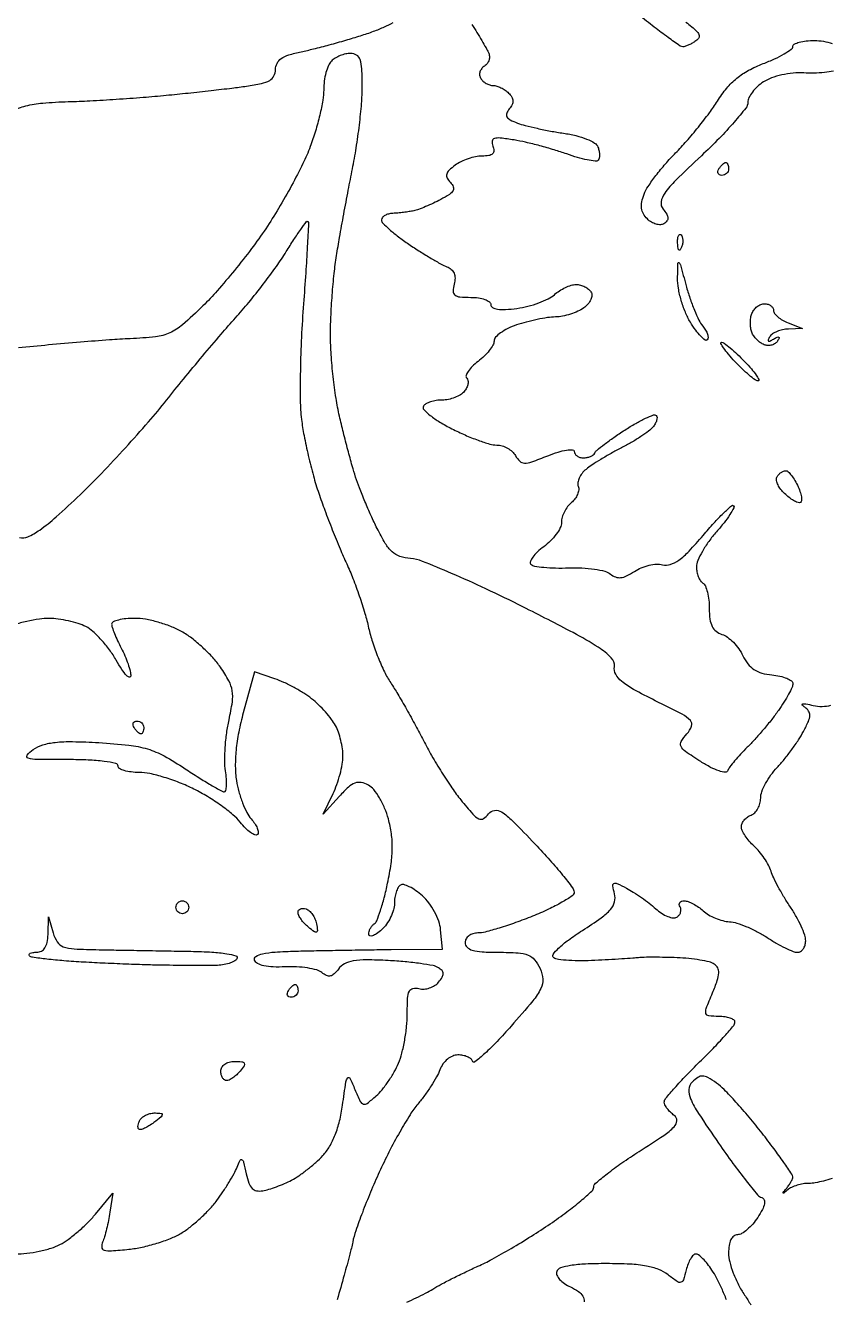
# Model space of a CAD drawing. Extents: x 0 to 102, y 0 to 135.
# Drawn here: x 28.05 to 38.65, y 109.9 to 126.68 of the extents above; entities that cross this region are included whole.
import ezdxf

# ---------------------------------------------------------------- set-up
doc = ezdxf.new("R2010")
doc.units = 0
doc.header["$MEASUREMENT"] = 0

msp = doc.modelspace()

# ---------------------------------------------------------------- linework, layer by layer
for points in [[(36.745622, 126.718016, -0.031814), (36.824149, 126.659395, -0.027532), (36.894819, 126.592239, -0.136666), (36.920087, 126.544195, -0.222991), (36.910701, 126.503426, -0.08526), (36.866449, 126.463374, -0.019113), (36.821333, 126.437104, -0.019826), (36.77488, 126.414698, -0.019981), (36.733299, 126.398579, -0.076465), (36.706033, 126.393695, -0.161241), (36.670835, 126.404396, -0.003075), (36.513394, 126.517037, -0.007126), (36.330812, 126.653381, -0.004671), (36.1242, 126.8154, 0.009332)], [(27.872236, 125.544867, -0.054403), (28.05616, 125.614991, -0.043115), (28.279253, 125.653144, -0.013697), (28.616342, 125.671976, 0.005912), (28.899727, 125.683385, 0.003202), (29.248053, 125.703774, 0.003188), (29.602423, 125.729064, 0.005029), (29.9061, 125.75576, 0.002076), (30.193128, 125.785107, 0.001764), (30.495921, 125.818419, 0.001778), (30.771403, 125.850703, 0.005015), (30.9636, 125.875878, 0.017582), (31.158756, 125.910471, 0.077737), (31.267399, 125.952081, 0.142679), (31.323837, 126.010701, 0.120993), (31.344523, 126.094446, -0.117287), (31.364134, 126.176407, -0.124455), (31.418312, 126.238678, -0.077532), (31.518295, 126.287272, -0.023195), (31.682923, 126.32953, 0.010031), (31.843901, 126.366364, 0.004606), (32.05223, 126.420496, 0.00456), (32.270487, 126.481499, 0.006289), (32.46525, 126.54052, 0.011759), (32.635477, 126.598892, 0.018293), (32.778931, 126.657933, 0.012944), (32.891117, 126.712528, 0.27999)], [(33.929852, 126.6885, -0.004331), (33.99598, 126.582949, -0.004259), (34.060645, 126.475682, -0.004191), (34.115732, 126.380708, -0.016184), (34.147496, 126.320412, -0.095789), (34.160527, 126.271719, -0.088096), (34.155078, 126.220131, -0.088209), (34.132216, 126.173628, -0.096377), (34.095289, 126.13952, 0.085992), (34.058545, 126.106957, 0.093889), (34.036255, 126.064852, 0.100307), (34.031754, 126.019852, 0.113818), (34.045654, 125.978859, 0.070911), (34.075667, 125.942875, 0.052798), (34.11755, 125.91243, 0.053336), (34.164307, 125.891746, 0.077634), (34.208773, 125.8848, -0.074872), (34.256174, 125.877662, -0.038504), (34.31215, 125.85557, -0.037186), (34.367449, 125.823376, -0.045996), (34.413267, 125.785293, -0.061172), (34.454291, 125.732782, -0.126738), (34.469012, 125.68325, -0.12476), (34.458061, 125.632243, -0.058316), (34.420992, 125.575195, 0.083577), (34.387788, 125.517996, 0.225326), (34.391634, 125.472344, 0.142753), (34.434012, 125.432074, 0.029787), (34.528755, 125.390133, 0.026275), (34.632703, 125.357446, 0.008565), (34.789175, 125.319985, 0.00851), (34.964706, 125.284249, 0.009493), (35.135078, 125.255908, -0.024247), (35.299997, 125.223449, -0.035638), (35.440448, 125.177828, -0.040517), (35.544878, 125.125266, -0.165769), (35.589679, 125.071529, -0.042754), (35.604456, 125.020325, -0.048604), (35.609469, 124.969526, -0.054934), (35.604771, 124.92641, -0.142736), (35.589891, 124.899291, -0.232001), (35.553581, 124.886876, -0.017953), (35.449138, 124.903986, -0.021632), (35.320776, 124.935607, -0.014683), (35.17759, 124.98213, 0.012647), (35.014036, 125.036009, 0.008337), (34.823505, 125.090027, 0.008391), (34.63631, 125.136393, 0.016031), (34.484311, 125.166251, 0.010748), (34.303904, 125.19175, 0.099526), (34.225721, 125.185522, 0.310253), (34.197706, 125.151665, 0.11449), (34.206706, 125.087061, -0.082898), (34.219294, 125.025276, -0.216575), (34.202419, 124.984338, -0.152), (34.154059, 124.960885, -0.037483), (34.065014, 124.9542, 0.051046), (33.979286, 124.945425, 0.030855), (33.880698, 124.918596, 0.030685), (33.785058, 124.879424, 0.046466), (33.70812, 124.832995, 0.03144), (33.629605, 124.767041, 0.136417), (33.59873, 124.71531, 0.190929), (33.604275, 124.665279, 0.072781), (33.646513, 124.607712, -0.098811), (33.684237, 124.550299, -0.227957), (33.68102, 124.500033, -0.12116), (33.632756, 124.448567, -0.022251), (33.519613, 124.381994, -0.011932), (33.422434, 124.333423, -0.010948), (33.320243, 124.288065, -0.011021), (33.227308, 124.251612, -0.034971), (33.1632, 124.23305, -0.014646), (33.103977, 124.222111, -0.007779), (33.030087, 124.211865, -0.007736), (32.954171, 124.203729, -0.0119), (32.88825, 124.199273, 0.050843), (32.831605, 124.190984, 0.068781), (32.78369, 124.171611, 0.086717), (32.751393, 124.144706, 0.177637), (32.7402, 124.114194, 0.196496), (32.757634, 124.071544, 0.016378), (32.845818, 123.987402, 0.019897), (32.962013, 123.891619, 0.013995), (33.09975, 123.792947, 0.007088), (33.24778, 123.696075, 0.007581), (33.395243, 123.605638, 0.007248), (33.524184, 123.53173, 0.034928), (33.600783, 123.496029, -0.087164), (33.658893, 123.461179, -0.115417), (33.694962, 123.411384, -0.103654), (33.707482, 123.346457, -0.059998), (33.696666, 123.267375, 0.057696), (33.683551, 123.174654, 0.234546), (33.706897, 123.12448, 0.148867), (33.770879, 123.099002, 0.020852), (33.914733, 123.093, -0.034522), (34.015723, 123.086019, -0.052616), (34.100948, 123.064877, -0.068542), (34.159543, 123.033985, -0.241739), (34.1784, 122.997261, 0.273504), (34.201049, 122.958953, 0.090361), (34.265536, 122.937392, 0.050845), (34.371914, 122.933046, 0.018142), (34.523366, 122.947791, 0.028629), (34.666304, 122.975366, 0.025703), (34.810516, 123.019852, 0.026582), (34.935787, 123.073371, 0.069777), (35.016478, 123.12813, -0.040101), (35.083223, 123.179442, -0.033743), (35.161172, 123.222817, -0.035074), (35.238163, 123.252698, -0.075162), (35.301019, 123.2622, -0.063524), (35.357658, 123.254975, -0.05163), (35.415037, 123.233579, -0.053389), (35.464558, 123.202063, -0.086157), (35.497632, 123.164766, -0.158721), (35.508793, 123.11891, -0.087512), (35.494337, 123.062446, -0.072019), (35.457041, 123.004132, -0.056718), (35.401855, 122.953266, -0.051257), (35.326452, 122.909192, -0.029428), (35.228093, 122.871304, -0.029126), (35.123673, 122.844573, -0.042606), (35.02938, 122.834425, 0.031552), (34.925573, 122.825566, 0.013809), (34.789512, 122.801391, 0.013602), (34.646015, 122.767693, 0.017699), (34.5168, 122.728675, 0.031326), (34.403437, 122.681907, 0.041641), (34.307679, 122.624878, 0.047411), (34.240444, 122.566485, 0.192557), (34.2207, 122.517117, -0.129418), (34.206695, 122.463916, -0.037087), (34.158943, 122.392435, -0.034651), (34.090926, 122.316792, -0.030737), (34.010464, 122.247953, 0.031117), (33.934346, 122.182731, 0.051434), (33.880036, 122.117904, 0.070787), (33.853242, 122.06289, 0.281416), (33.86168, 122.02792, -0.158297), (33.878021, 121.995862, -0.085851), (33.877402, 121.951169, -0.070876), (33.860379, 121.900923, -0.056196), (33.828907, 121.852934, -0.082542), (33.778621, 121.809417, -0.044012), (33.704742, 121.772751, -0.042257), (33.620548, 121.747786, -0.050992), (33.538534, 121.7394, 0.038191), (33.459755, 121.733374, 0.041739), (33.385192, 121.715434, 0.045815), (33.324965, 121.689177, 0.12935), (33.291961, 121.657812, 0.342002), (33.296628, 121.613738, 0.033796), (33.380699, 121.537177, 0.031551), (33.506204, 121.449828, 0.018982), (33.664856, 121.361712, 0.014457), (33.839231, 121.279596, 0.015774), (34.013119, 121.210213, 0.015385), (34.165013, 121.160325, 0.071766), (34.255984, 121.1472, -0.073892), (34.325994, 121.136797, -0.055695), (34.39755, 121.10601, -0.056208), (34.459816, 121.060623, -0.079773), (34.502264, 121.00698, 0.076641), (34.559482, 120.933737, 0.190512), (34.621601, 120.909062, 0.086784), (34.71655, 120.92551, 0.008987), (34.929467, 121.006295, -0.019369), (35.063937, 121.054146, -0.036262), (35.176287, 121.080529, -0.048376), (35.255521, 121.085407, -0.403943), (35.2782, 121.061915, 0.14146), (35.287438, 121.029915, 0.099792), (35.313406, 121.00265, 0.084745), (35.35224, 120.984284, 0.068272), (35.39805, 120.978, 0.048968), (35.445986, 120.982706, 0.052342), (35.490978, 120.996638, 0.058488), (35.526626, 121.017131, 0.12921), (35.5461, 121.04145, -0.11759), (35.573155, 121.076867, -0.007884), (35.673914, 121.156464, -0.011001), (35.798859, 121.247721, -0.008), (35.941613, 121.343887, -0.013792), (36.085762, 121.432116, -0.02164), (36.214714, 121.498986, -0.017259), (36.320416, 121.543751, -0.296096), (36.355518, 121.536282, -0.191107), (36.36666, 121.510488, -0.076887), (36.361851, 121.471711, -0.060999), (36.342839, 121.426582, -0.044441), (36.311647, 121.381894, -0.058563), (36.256386, 121.329834, -0.013965), (36.152745, 121.257293, -0.014169), (36.0282, 121.180176, -0.013582), (35.897741, 121.10909, 0.00972), (35.763471, 121.037267, 0.008796), (35.627497, 120.957922, 0.008846), (35.508258, 120.882582, 0.027632), (35.431955, 120.826192, 0.054032), (35.380522, 120.77327, 0.058829), (35.343305, 120.711972, 0.066532), (35.325039, 120.651916, 0.132977), (35.330055, 120.602905, -0.124166), (35.335853, 120.554552, -0.06804), (35.320212, 120.496593, -0.061142), (35.286735, 120.43834, -0.058653), (35.23975, 120.388995, 0.059396), (35.189709, 120.336284, 0.043846), (35.147408, 120.267771, 0.044599), (35.118552, 120.194753, 0.071927), (35.109, 120.128697, -0.114051), (35.09279, 120.058556, -0.043123), (35.040705, 119.971749, -0.0399), (34.965464, 119.883569, -0.038793), (34.876505, 119.807551, 0.028918), (34.79192, 119.738111, 0.048439), (34.730704, 119.669541, 0.066021), (34.699024, 119.611569, 0.296693), (34.706646, 119.575554, 0.157969), (34.753211, 119.551781, 0.015939), (34.878321, 119.535828, 0.018734), (35.032385, 119.526962, 0.013851), (35.203116, 119.528273, -0.021168), (35.377732, 119.527059, -0.024305), (35.543675, 119.510764, -0.024435), (35.681247, 119.483544, -0.112603), (35.753252, 119.447107, 0.082783), (35.820074, 119.408175, 0.118812), (35.887773, 119.399611, 0.087701), (35.966689, 119.422786, 0.029871), (36.070709, 119.482388, -0.047396), (36.160159, 119.529563, -0.039578), (36.262427, 119.56249, -0.041248), (36.361629, 119.577475, -0.080989), (36.44089, 119.56999, 0.143828), (36.541402, 119.572998, 0.078257), (36.652332, 119.6296, 0.046778), (36.788215, 119.749138, 0.013819), (36.972892, 119.95626, -0.009377), (37.114944, 120.118453, -0.015731), (37.240973, 120.248552, -0.009596), (37.347136, 120.34758, -0.398498), (37.375794, 120.346806, -0.337126), (37.379759, 120.317632, -0.0168), (37.326129, 120.229932, -0.021362), (37.24939, 120.123604, -0.013166), (37.150659, 120.004998, 0.024048), (37.049206, 119.877584, 0.026146), (36.963461, 119.74442, 0.02687), (36.902708, 119.623647, 0.103454), (36.8856, 119.541849, 0.047692), (36.891868, 119.476284, 0.046676), (36.910451, 119.412598, 0.050557), (36.937756, 119.359921, 0.109933), (36.9702, 119.3283, -0.158078), (37.002901, 119.289763, -0.036172), (37.029949, 119.207535, -0.033941), (37.048587, 119.103705, -0.027447), (37.0548, 118.990608, 0.031802), (37.063601, 118.852376, 0.082993), (37.092251, 118.757329, 0.111475), (37.143877, 118.693541, 0.090501), (37.221778, 118.652205, -0.082139), (37.293589, 118.615616, -0.039881), (37.371596, 118.547903, -0.038152), (37.443453, 118.462581, -0.044706), (37.497317, 118.371554, 0.053046), (37.563577, 118.263713, 0.08215), (37.643373, 118.189389, 0.078401), (37.745699, 118.142522, 0.044202), (37.880238, 118.11739, -0.029797), (37.985331, 118.100872, -0.044487), (38.074006, 118.073014, -0.054025), (38.136118, 118.038981, -0.24514), (38.1546, 118.00355, -0.107049), (38.143983, 117.954527, -0.015973), (38.099043, 117.863483, -0.017351), (38.037885, 117.757934, -0.014176), (37.96547, 117.64936, -0.013418), (37.876972, 117.531335, -0.008218), (37.766684, 117.396794, -0.008236), (37.653025, 117.267091, -0.014502), (37.554338, 117.164302, 0.011702), (37.466924, 117.074269, 0.013424), (37.387849, 116.984182, 0.012591), (37.325072, 116.904676, 0.071713), (37.299317, 116.857533, -0.337887), (37.264809, 116.835787, -0.057654), (37.183722, 116.852611, -0.041167), (37.072856, 116.899753, -0.020787), (36.941422, 116.97604, -0.009635), (36.740733, 117.109467, -0.127256), (36.683073, 117.176329, -0.256223), (36.68591, 117.242016, -0.047721), (36.760632, 117.342335, 0.095114), (36.821713, 117.442881, 0.287492), (36.806205, 117.517982, 0.082315), (36.698565, 117.598631, 0.005157), (36.343191, 117.778453, -0.010826), (36.056992, 117.927372, -0.048222), (35.900622, 118.033846, -0.093863), (35.823244, 118.127705, -0.160634), (35.804881, 118.226528, 0.23604), (35.765263, 118.34266, 0.049717), (35.593383, 118.48139, 0.024492), (35.263546, 118.674981, 0.003964), (34.6014, 119.014541, 0.006488), (34.113083, 119.252201, 0.008498), (33.660576, 119.455894, 0.006527), (33.278335, 119.614324, 0.075982), (33.121193, 119.650819, -0.062504), (32.983034, 119.679022, -0.102763), (32.880551, 119.73921, -0.074105), (32.78943, 119.850287, -0.020462), (32.681248, 120.049178, -0.008835), (32.602847, 120.215895, -0.006442), (32.521409, 120.403771, -0.006512), (32.448791, 120.583951, -0.014229), (32.398922, 120.7242, -0.009895), (32.354069, 120.872667, -0.00371), (32.296878, 121.082428, -0.003674), (32.23795, 121.31186, -0.004453), (32.186189, 121.5279, -0.018343), (32.14128, 121.761956, -0.010414), (32.103294, 122.047926, -0.010388), (32.076982, 122.338002, -0.016844), (32.068073, 122.5854, -0.011975), (32.073427, 122.832799, -0.007424), (32.090978, 123.122874, -0.007446), (32.116838, 123.408889, -0.01331), (32.147832, 123.6429, -0.003916), (32.188006, 123.88249, -0.001906), (32.242856, 124.187777, -0.001891), (32.302349, 124.505035, -0.002732), (32.357532, 124.785, 0.011508), (32.406816, 125.060436, 0.008807), (32.448433, 125.363585, 0.008918), (32.477344, 125.648904, 0.020733), (32.4863, 125.86365, 0.011369), (32.480879, 126.104422, 0.071332), (32.457985, 126.224976, 0.167846), (32.411137, 126.285005, 0.14488), (32.33412, 126.3078, 0.056383), (32.268377, 126.300363, 0.038823), (32.196751, 126.277978, 0.039117), (32.130305, 126.245166, 0.062206), (32.08032, 126.20628, 0.096547), (32.041256, 126.148301, 0.034441), (32.008621, 126.053505, 0.032635), (31.986288, 125.941864, 0.033062), (31.9788, 125.828754, -0.043018), (31.96689, 125.690577, -0.015016), (31.926813, 125.494876, -0.014785), (31.869573, 125.281076, -0.016718), (31.801823, 125.079733, -0.024177), (31.70539, 124.855638, -0.01046), (31.556632, 124.566829, -0.010322), (31.385289, 124.265617, -0.013483), (31.215653, 123.99791, -0.013378), (31.028499, 123.734936, -0.009301), (30.803848, 123.447783, -0.009388), (30.577768, 123.180054, -0.019078), (30.388375, 122.980061, -0.013925), (30.120799, 122.732475, -0.073748), (29.953331, 122.624769, -0.078412), (29.766379, 122.57347, -0.016883), (29.430595, 122.547383, 0.007079), (29.159897, 122.531684, 0.002564), (28.776072, 122.501988, 0.002542), (28.356149, 122.465183, 0.003024), (27.9603, 122.426043, 0.003365)], [(38.691662, 126.071964, -0.01876), (38.569966, 126.05552, -0.018411), (38.432476, 126.047263, -0.019847), (38.298168, 126.049482, 0.037905), (38.157938, 126.046738, 0.030861), (38.009524, 126.023238, 0.03183), (37.872879, 125.983593, 0.058573), (37.769418, 125.931943, 0.040844), (37.690211, 125.870256, 0.042476), (37.623211, 125.797257, 0.046288), (37.57694, 125.724292, 0.118716), (37.5624, 125.663916, -0.168987), (37.535433, 125.586405, -0.011205), (37.38261, 125.402005, -0.015187), (37.18482, 125.187472, -0.010718), (36.950349, 124.958204, 0.006023), (36.613732, 124.635184, 0.043328), (36.467639, 124.464304, 0.116675), (36.420635, 124.349451, 0.215464), (36.446857, 124.25407, -0.035297), (36.493927, 124.188437, -0.123149), (36.509537, 124.139115, -0.1781), (36.49752, 124.098998, -0.093692), (36.45859, 124.063421, -0.132949), (36.412434, 124.049687, -0.075749), (36.354293, 124.057071, -0.066663), (36.293472, 124.083555, -0.060473), (36.239505, 124.125838, -0.066332), (36.186778, 124.194777, -0.098354), (36.16261, 124.266651, -0.085511), (36.166123, 124.349643, -0.03985), (36.197285, 124.453098, -0.054136), (36.250045, 124.554344, -0.015862), (36.352153, 124.697286, -0.015733), (36.478071, 124.851897, -0.016273), (36.612103, 124.9965, 0.0154), (36.755972, 125.151174, 0.010231), (36.911696, 125.336821, 0.010303), (37.0556, 125.52343, 0.019734), (37.161879, 125.679839, -0.034118), (37.284162, 125.849122, -0.048011), (37.416356, 125.980174, -0.047539), (37.57216, 126.084518, -0.032584), (37.765738, 126.173286, 0.016293), (37.914729, 126.235821, 0.024181), (38.040372, 126.300966, 0.021315), (38.134867, 126.361442, 0.244417), (38.1546, 126.399397, -0.284775), (38.173177, 126.429369, -0.04901), (38.238536, 126.454204, -0.040658), (38.330845, 126.471375, -0.025667), (38.440341, 126.477, -0.041096), (38.557692, 126.467338, -0.039003), (38.674022, 126.438592, -0.041536)], [(27.975159, 119.929209, 0.187761), (28.082729, 119.936089, 0.045202), (28.240139, 120.027351, 0.02907), (28.456528, 120.200157, 0.008354), (28.770653, 120.492038, 0.009994), (29.051362, 120.772751, 0.006288), (29.368506, 121.111256, 0.006311), (29.672225, 121.452259, 0.011496), (29.910189, 121.7394, -0.004146), (30.131988, 122.015188, -0.002982), (30.384035, 122.319597, -0.003011), (30.627356, 122.606399, -0.006498), (30.818794, 122.823538, 0.01228), (30.993546, 123.026433, 0.008389), (31.182413, 123.264983, 0.008459), (31.356841, 123.501233, 0.016868), (31.485222, 123.694924, -0.00652), (31.58652, 123.854844, -0.011132), (31.675777, 123.985327, -0.005059), (31.752599, 124.090178, -0.460376), (31.769509, 124.091287, -0.208616), (31.778559, 124.067393, -0.000769), (31.763055, 123.762717, -0.003795), (31.742215, 123.415643, -0.002353), (31.712734, 123.0084, 0.007568), (31.685555, 122.569405, 0.007319), (31.671298, 122.124859, 0.007261), (31.670163, 121.7333, 0.026529), (31.686203, 121.4856, 0.018196), (31.719546, 121.270945, 0.009676), (31.775573, 121.007874, 0.009618), (31.843293, 120.740911, 0.014736), (31.91317, 120.5127, 0.007574), (31.993254, 120.287561, 0.004932), (32.092213, 120.029951, 0.00496), (32.193752, 119.780484, 0.009418), (32.281229, 119.5821, -0.016088), (32.363134, 119.38943, -0.010059), (32.447124, 119.1591, -0.010093), (32.5208, 118.928596, -0.018061), (32.570582, 118.7361, 0.024454), (32.620653, 118.55221, 0.016827), (32.694411, 118.349139, 0.017001), (32.778826, 118.158085, 0.032866), (32.861202, 118.012785, -0.011519), (32.953197, 117.865535, -0.005022), (33.068804, 117.666103, -0.004967), (33.187433, 117.451696, -0.006602), (33.290755, 117.254307, 0.013816), (33.398703, 117.05513, 0.009483), (33.531556, 116.835123, 0.009567), (33.667655, 116.628002, 0.019118), (33.784476, 116.470677, 0.009639), (33.940174, 116.284402, 0.096694), (34.019752, 116.222321, 0.259465), (34.082277, 116.224699, 0.098738), (34.14879, 116.285747, -0.202219), (34.22709, 116.332722, -0.180784), (34.320136, 116.312267, -0.053503), (34.463502, 116.196095, -0.005748), (34.76193, 115.889191, -0.008105), (34.957685, 115.676386, -0.01169), (35.123249, 115.481449, -0.007535), (35.254259, 115.314601, -0.15629), (35.275254, 115.255346, -0.256849), (35.2505, 115.206902, -0.017672), (35.11554, 115.122243, -0.021692), (34.938256, 115.029603, -0.014341), (34.72741, 114.938096, -0.009611), (34.504194, 114.853678, -0.011206), (34.288973, 114.782371, -0.010253), (34.105054, 114.730077, -0.064217), (34.00831, 114.7176, 0.073054), (33.9437, 114.708109, 0.088817), (33.889202, 114.680504, 0.101674), (33.852917, 114.639309, 0.1306), (33.84, 114.5907, 0.206023), (33.865903, 114.530505, 0.120174), (33.935285, 114.490883, 0.056543), (34.064022, 114.46922, 0.013065), (34.28415, 114.46314, -0.01414), (34.537789, 114.455588, -0.079426), (34.669878, 114.426527, -0.128396), (34.755176, 114.364273, -0.062725), (34.827175, 114.249341, -0.093691), (34.862415, 114.109888, -0.132253), (34.836793, 113.984969, -0.057464), (34.730329, 113.822498, -0.006649), (34.446475, 113.491038, -0.00977), (34.260473, 113.287748, -0.017734), (34.099492, 113.130152, -0.0141), (33.970421, 113.018963, -0.521592), (33.9387, 113.028037, 0.147884), (33.916015, 113.059528, 0.062426), (33.870537, 113.086065, 0.054207), (33.811178, 113.104115, 0.046759), (33.746256, 113.1102, 0.100987), (33.67652, 113.09597, 0.070931), (33.607781, 113.054371, 0.065939), (33.548839, 112.991516, 0.064657), (33.507828, 112.915081, -0.037122), (33.464483, 112.822418, -0.014756), (33.392104, 112.702013, -0.014508), (33.306031, 112.576139, -0.017681), (33.218048, 112.46374, 0.035528), (33.115741, 112.322975, 0.010613), (32.980058, 112.094674, 0.010585), (32.838173, 111.831104, 0.011267), (32.710623, 111.567145, 0.008106), (32.594604, 111.301216, 0.008113), (32.487301, 111.031739, 0.007981), (32.401268, 110.793658, 0.031656), (32.360178, 110.643735, -0.013662), (32.32292, 110.485705, -0.002772), (32.247667, 110.207755, -0.002922), (32.156453, 109.885453, -0.002734)], [(27.918831, 110.4876, 0.03041), (28.069013, 110.496743, 0.022049), (28.234306, 110.524384, 0.022398), (28.389467, 110.56476, 0.044501), (28.506957, 110.612823, 0.039144), (28.615869, 110.680424, 0.01896), (28.7443, 110.782521, 0.018674), (28.87074, 110.899587, 0.02551), (28.974884, 111.014673), (29.200656, 111.2913), (29.163493, 111.0375, -0.013093), (29.144899, 110.930194, -0.011028), (29.119752, 110.817641, -0.011176), (29.092228, 110.71591, -0.030054), (29.066773, 110.645446, 0.129881), (29.056452, 110.576427, 0.307423), (29.088587, 110.538766, 0.085241), (29.183026, 110.529496, 0.008151), (29.414358, 110.550031, 0.028028), (29.590487, 110.578613, 0.020162), (29.783201, 110.629308, 0.020455), (29.963175, 110.69266, 0.040836), (30.098261, 110.759755, 0.031212), (30.218563, 110.842946, 0.018453), (30.351645, 110.956027, 0.018423), (30.47664, 111.079203, 0.029925), (30.5722, 111.193569, 0.011986), (30.652685, 111.308175, 0.010453), (30.731462, 111.431792, 0.010569), (30.797999, 111.546577, 0.030395), (30.837479, 111.6297, -0.018647), (30.878953, 111.722588, -0.459749), (30.903061, 111.728787, -0.184513), (30.924908, 111.696558, -0.006324), (30.958483, 111.5451, 0.031937), (30.992448, 111.422066, 0.110345), (31.035615, 111.352131, 0.157042), (31.094875, 111.320793, 0.088066), (31.17715, 111.320856, 0.030873), (31.255647, 111.339914, 0.013718), (31.356553, 111.374177, 0.013518), (31.461735, 111.416408, 0.017779), (31.555108, 111.460868, 0.030867), (31.650649, 111.518355, 0.015785), (31.763357, 111.601389, 0.015623), (31.874491, 111.69457, 0.022625), (31.96607, 111.784127, 0.055984), (32.055555, 111.904449, 0.038289), (32.129865, 112.057865, 0.034088), (32.187557, 112.240236, 0.025339), (32.226954, 112.447816, -0.002454), (32.270808, 112.754995, -0.130725), (32.294065, 112.808993, -0.556401), (32.322861, 112.805773, -0.012966), (32.389885, 112.654885, 0.012651), (32.458949, 112.499139, 0.211635), (32.500765, 112.463126, 0.243309), (32.552171, 112.472664, 0.016732), (32.669427, 112.570285, 0.040514), (32.746204, 112.650728, 0.02076), (32.829499, 112.762699, 0.020487), (32.906214, 112.885853, 0.028944), (32.963376, 113.001733, 0.03748), (33.00761, 113.13281, 0.018626), (33.044753, 113.304299, 0.018375), (33.0702, 113.48579, 0.025645), (33.0786, 113.649463, -0.011918), (33.083569, 113.857898, -0.096008), (33.106154, 113.950552, -0.242097), (33.153009, 113.987309, -0.111949), (33.23256, 113.984698, 0.082598), (33.299172, 113.978623, 0.06119), (33.371829, 113.993056, 0.06086), (33.439254, 114.024789, 0.079317), (33.490468, 114.069687, 0.032923), (33.538708, 114.136282, 0.142899), (33.551915, 114.1827, 0.189091), (33.536459, 114.221348, 0.065847), (33.489198, 114.259965, 0.092758), (33.419412, 114.286919, 0.010575), (33.252024, 114.314353, 0.012487), (33.049556, 114.338013, 0.009862), (32.829551, 114.3538, 0.010804), (32.540135, 114.362573, 0.044504), (32.365577, 114.348533, 0.078279), (32.251688, 114.310103, 0.114938), (32.171905, 114.24145, -0.043627), (32.115955, 114.177474, -0.139435), (32.066352, 114.151147, -0.1622), (32.015062, 114.15685, -0.065188), (31.954639, 114.194946, 0.106617), (31.886765, 114.230307, 0.027876), (31.765998, 114.256316, 0.027023), (31.621848, 114.271122, 0.024745), (31.472612, 114.270949, -0.02134), (31.314181, 114.269688, -0.044535), (31.19183, 114.284902, -0.061548), (31.107485, 114.314328, -0.200183), (31.069367, 114.35805, -0.346858), (31.0873, 114.407818, -0.084835), (31.173689, 114.44312, -0.038835), (31.338014, 114.466452, -0.009419), (31.6122, 114.478681, -0.001463), (31.88206, 114.484838, -0.000758), (32.219293, 114.491033, -0.000753), (32.565881, 114.496352, -0.001144), (32.8671, 114.499831), (33.5439, 114.5061), (33.518122, 114.7599, 0.061449), (33.492806, 114.87104, 0.036374), (33.437349, 114.995417, 0.035889), (33.36279, 115.11332, 0.05072), (33.279349, 115.205259, 0.028995), (33.192047, 115.275064, 0.040082), (33.105869, 115.3263, 0.045464), (33.032093, 115.354525, 0.210038), (32.987877, 115.348316, 0.131458), (32.957698, 115.316296, 0.0452), (32.932453, 115.257252, 0.04118), (32.915194, 115.184003, 0.037288), (32.9094, 115.106419, -0.071751), (32.897108, 115.021199, -0.041955), (32.859697, 114.924854, -0.041009), (32.804959, 114.832745, -0.054318), (32.7402, 114.7599, -0.02862), (32.675159, 114.707482, -0.069666), (32.620702, 114.678992, -0.165425), (32.586292, 114.678476, -0.325278), (32.571, 114.699495, -0.068913), (32.576372, 114.738285, -0.052545), (32.592301, 114.778143, -0.053413), (32.615765, 114.813041, -0.079811), (32.643514, 114.837031, 0.163989), (32.676877, 114.877278, 0.012213), (32.72545, 115.013454, 0.015904), (32.775273, 115.182633, 0.011371), (32.820617, 115.374687, 0.016614), (32.866264, 115.631533, 0.032959), (32.882119, 115.837654, 0.037711), (32.870021, 116.024931, 0.030794), (32.829829, 116.221725, 0.033983), (32.780984, 116.363875, 0.033923), (32.71331, 116.498186, 0.035955), (32.638037, 116.606708, 0.10061), (32.567101, 116.665487, 0.073611), (32.471264, 116.699867, 0.141855), (32.390686, 116.693054, 0.094924), (32.30504, 116.639899, 0.021909), (32.184777, 116.518875), (31.969805, 116.2827), (32.101202, 116.553449, 0.027191), (32.15152, 116.673309, 0.020532), (32.194002, 116.809661, 0.02091), (32.223351, 116.941428, 0.044365), (32.2326, 117.04546, 0.036198), (32.225491, 117.143529, 0.023274), (32.203802, 117.255537, 0.023381), (32.172151, 117.363745, 0.040042), (32.134565, 117.449904, 0.039841), (32.081641, 117.532284, 0.019065), (32.001641, 117.629451, 0.018765), (31.909917, 117.7251, 0.025388), (31.819727, 117.803893, 0.026763), (31.717313, 117.876049, 0.015682), (31.587785, 117.95175, 0.015658), (31.453084, 118.019535, 0.025596), (31.334581, 118.06738), (31.066237, 118.160061), (30.920033, 117.619937, 0.017523), (30.860065, 117.363022, 0.023606), (30.825077, 117.126833, 0.02635), (30.815006, 116.913501, 0.038281), (30.830442, 116.725767, 0.027223), (30.86215, 116.57916, 0.024468), (30.910509, 116.43143, 0.025249), (30.967123, 116.303201, 0.067429), (31.02351, 116.220941, -0.036087), (31.071765, 116.159203, -0.053199), (31.103812, 116.098387, -0.068068), (31.116479, 116.047238, -0.226833), (31.105266, 116.015466, -0.304903), (31.072655, 116.009076, -0.056484), (31.016495, 116.040581, -0.043712), (30.949253, 116.098549, -0.026368), (30.879876, 116.177771, 0.052079), (30.784333, 116.276188, 0.018923), (30.630278, 116.395335, 0.018525), (30.450586, 116.513946, 0.021022), (30.26988, 116.613687, 0.022187), (30.081183, 116.697487, 0.019487), (29.877523, 116.768294, 0.019936), (29.688591, 116.817699, 0.054027), (29.551089, 116.8326, -0.028662), (29.444005, 116.838744, -0.044858), (29.3537, 116.857451, -0.056159), (29.290526, 116.884618, -0.269362), (29.2716, 116.9172, 0.356757), (29.243127, 116.952026, 0.017826), (29.087119, 116.977911, 0.021096), (28.878481, 116.996022, 0.011101), (28.618276, 117.0018, -0.002898), (28.20534, 117.004193, -0.066188), (28.08838, 117.021126, -0.535971), (28.075634, 117.060804, -0.07177), (28.153045, 117.133546, -0.078088), (28.280313, 117.195834, -0.048369), (28.443694, 117.2294, -0.031501), (28.672479, 117.239241, -0.009606), (29.018956, 117.225651, -0.012778), (29.413203, 117.192467, -0.046056), (29.660045, 117.142025, -0.052664), (29.87626, 117.050903, -0.020479), (30.154174, 116.882405, 0.005508), (30.333693, 116.766075, 0.008055), (30.49446, 116.667984, 0.004435), (30.631513, 116.588991, 0.12921), (30.670289, 116.5788, 0.354287), (30.690533, 116.595204, 0.037867), (30.699154, 116.659567, 0.033399), (30.698326, 116.748331, 0.019675), (30.686102, 116.85375, -0.038945), (30.67582, 116.987121, -0.016956), (30.682009, 117.164814, -0.016659), (30.701392, 117.354113, -0.021309), (30.732416, 117.526593, 0.018667), (30.776252, 117.763131, 0.07712), (30.77509, 117.908158, 0.084672), (30.73009, 118.039152, 0.02523), (30.61912, 118.220035, 0.035283), (30.519169, 118.345867, 0.021684), (30.385305, 118.479793, 0.021699), (30.240623, 118.601379, 0.035879), (30.107534, 118.689292, 0.0351), (29.966875, 118.755832, 0.024086), (29.799444, 118.811973, 0.024352), (29.632126, 118.850563, 0.044524), (29.492731, 118.863, 0.023128), (29.375562, 118.857577, 0.03698), (29.276809, 118.840989, 0.042618), (29.206017, 118.817095, 0.298435), (29.187, 118.78807, 0.082335), (29.194099, 118.745252, 0.012624), (29.224124, 118.66397, 0.013816), (29.264992, 118.56909, 0.011595), (29.313379, 118.47082, -0.019364), (29.361689, 118.368735, -0.018904), (29.402378, 118.262405, -0.019189), (29.43093, 118.166481, -0.064536), (29.438887, 118.1016, -0.49873), (29.4198, 118.087428, -0.136919), (29.38224, 118.11091, -0.040984), (29.320771, 118.190441, -0.015188), (29.247267, 118.311494, 0.029423), (29.158832, 118.448213, 0.025539), (29.050949, 118.580525, 0.026365), (28.940647, 118.690291, 0.06555), (28.846809, 118.754397, 0.04052), (28.746836, 118.795191, 0.021927), (28.618438, 118.829703, 0.021705), (28.483794, 118.853555, 0.031852), (28.363862, 118.861753, 0.037519), (28.235, 118.852661, 0.017741), (28.07098, 118.822658, 0.01747), (27.900719, 118.778942, 0.02359)], [(33.074497, 109.853096, 0.009839), (33.19797, 109.909338, 0.009845), (33.318874, 109.970265, 0.0168), (33.417, 110.026458, -0.015495), (33.524286, 110.088268, -0.005815), (33.678202, 110.16841, -0.005754), (33.847943, 110.251859, -0.006958), (34.0092, 110.326107, 0.020671), (34.194618, 110.417723, 0.007839), (34.445815, 110.560195, 0.007748), (34.714418, 110.723809, 0.009387), (34.96095, 110.885814, 0.010065), (35.179916, 111.042227, 0.014882), (35.36489, 111.188825, 0.010003), (35.510458, 111.316481, 0.204615), (35.534165, 111.368557, -0.213246), (35.558617, 111.419998, -0.010049), (35.710528, 111.54455, -0.015068), (35.903291, 111.687034, -0.01012), (36.131511, 111.838572, 0.00656), (36.45466, 112.049845, 0.051419), (36.592382, 112.164651, 0.181793), (36.627324, 112.244286, 0.253546), (36.594646, 112.313199, -0.035165), (36.544116, 112.355904, -0.037823), (36.501389, 112.404306, -0.040877), (36.471646, 112.45113, -0.121641), (36.4626, 112.487764, -0.174562), (36.479782, 112.535478, -0.007241), (36.599282, 112.675705, -0.01181), (36.749613, 112.839073, -0.008036), (36.9279, 113.018017, 0.007602), (37.106193, 113.196657, 0.011249), (37.256518, 113.359083, 0.00662), (37.376673, 113.498596, 0.176228), (37.3932, 113.54403, 0.248817), (37.378175, 113.572353, 0.065442), (37.330738, 113.59613, 0.050593), (37.262016, 113.612427, 0.032947), (37.180565, 113.6178, -0.026846), (37.048426, 113.6249, -0.310348), (37.011063, 113.656962, -0.158078), (37.014515, 113.721046, -0.007101), (37.097899, 113.928862, 0.015046), (37.160436, 114.092181, 0.069343), (37.180226, 114.191265, 0.134091), (37.16617, 114.257894, 0.133476), (37.120184, 114.308266, 0.082843), (37.055401, 114.335672, 0.016659), (36.932302, 114.360829, 0.017174), (36.785445, 114.380615, 0.015299), (36.6318, 114.391232, 0.004397), (36.476743, 114.395822, 0.004758), (36.325654, 114.397528, 0.004493), (36.196122, 114.396593, 0.022887), (36.1242, 114.39213, -0.009404), (36.049578, 114.385477, -0.00149), (35.90291, 114.375614, -0.001652), (35.729985, 114.365078, -0.001445), (35.549073, 114.355179, -0.012917), (35.370547, 114.350548, -0.016135), (35.20484, 114.355879, -0.014417), (35.067776, 114.368699, -0.108291), (35.006641, 114.390176, -0.432795), (34.998012, 114.432677, -0.04817), (35.070342, 114.516342, -0.033299), (35.200141, 114.624588, -0.014858), (35.384051, 114.750085, 0.011744), (35.631436, 114.916651, 0.058447), (35.755724, 115.028513, 0.115449), (35.808053, 115.126308, 0.130031), (35.808355, 115.232688, -0.018937), (35.784643, 115.339773, -0.335636), (35.79965, 115.369492, -0.226454), (35.83931, 115.369894, -0.010441), (35.963772, 115.308829, -0.021915), (36.054694, 115.25667, -0.012165), (36.161024, 115.185633, -0.012114), (36.265381, 115.108333, -0.019118), (36.350587, 115.036565, 0.039339), (36.427836, 114.976662, 0.050192), (36.507695, 114.93502, 0.059181), (36.578499, 114.916023, 0.176159), (36.626917, 114.926082, 0.084036), (36.658459, 114.953816, 0.093098), (36.677766, 114.989479, 0.100507), (36.681965, 115.027425, 0.116379), (36.670487, 115.061846, -0.11087), (36.660124, 115.091833, -0.183264), (36.666686, 115.117466, -0.159679), (36.689772, 115.13469, -0.081257), (36.725896, 115.1406, -0.089309), (36.775895, 115.131597, -0.032231), (36.842069, 115.101988, -0.030736), (36.911964, 115.059459, -0.031883), (36.975222, 115.009155, 0.052605), (37.045389, 114.957947, 0.033051), (37.136497, 114.912892, 0.032977), (37.233164, 114.880077, 0.050778), (37.320283, 114.866031, -0.061719), (37.417298, 114.848211, -0.022875), (37.547939, 114.800421, -0.022258), (37.687236, 114.734682, -0.024987), (37.814689, 114.659076, 0.01532), (37.935339, 114.584316, 0.017942), (38.05425, 114.521162, 0.017105), (38.157541, 114.475266, 0.096277), (38.216539, 114.4638, 0.138236), (38.257441, 114.475329, 0.100126), (38.292292, 114.507734, 0.085852), (38.315757, 114.556201, 0.070012), (38.3238, 114.613361, 0.083339), (38.310906, 114.690184, 0.022424), (38.265181, 114.805525, 0.022065), (38.200627, 114.933752, 0.021225), (38.124245, 115.057511, -0.013212), (38.04371, 115.183441, -0.011807), (37.96674, 115.318202, -0.011934), (37.903346, 115.442552, -0.035675), (37.868285, 115.531293, 0.047258), (37.834711, 115.610835, 0.025216), (37.779381, 115.702253, 0.024872), (37.712933, 115.790682, 0.035285), (37.64484, 115.861655, -0.03129), (37.580915, 115.927228, -0.032966), (37.526868, 115.999184, -0.034948), (37.489064, 116.067018, -0.110083), (37.4778, 116.117561, -0.106724), (37.48723, 116.161237, -0.066534), (37.515077, 116.205836, -0.062181), (37.556183, 116.244559, -0.066335), (37.6047, 116.270994, 0.106286), (37.653233, 116.302665, 0.066564), (37.694323, 116.356952, 0.062281), (37.722128, 116.424486, 0.06664), (37.7316, 116.495237, -0.089301), (37.746604, 116.578572, -0.034063), (37.795355, 116.686474, -0.032397), (37.86558, 116.799177, -0.034182), (37.948637, 116.899742, 0.01909), (38.041179, 117.005148, 0.012521), (38.139914, 117.133082, 0.012602), (38.229934, 117.262697, 0.023555), (38.295015, 117.372576, 0.017682), (38.359706, 117.505722, 0.092294), (38.378442, 117.584732, 0.165012), (38.362163, 117.641711, 0.094444), (38.310628, 117.692396, -0.06991), (38.278911, 117.720687, -0.568086), (38.283975, 117.73545, -0.097937), (38.327003, 117.735962, -0.011091), (38.422846, 117.715981, 0.059887), (38.540967, 117.703165, 0.065622), (38.654996, 117.719538, 0.057638)], [(38.671377, 111.483456, -0.019555), (38.558553, 111.449264, -0.01993), (38.450378, 111.425607, -0.043889), (38.366154, 111.4182, 0.041114), (38.290666, 111.411982, 0.032466), (38.210822, 111.393349, 0.033432), (38.138543, 111.366059, 0.066819), (38.08692, 111.3336, -0.002798), (38.035119, 111.290922, -0.384686), (38.0277, 111.2913, -0.384686), (38.027322, 111.298719, -0.002798), (38.07, 111.35052, 0.023042), (38.102382, 111.393234, 0.025026), (38.129749, 111.437617, 0.025581), (38.149168, 111.47768, 0.100386), (38.1546, 111.504461, 0.151412), (38.143716, 111.539579, 0.003), (38.035559, 111.695294, 0.00687), (37.90466, 111.87603, 0.004523), (37.749355, 112.08049, 0.009588), (37.579916, 112.290953, 0.010203), (37.405929, 112.490367, 0.00985), (37.249573, 112.655696, 0.045675), (37.149315, 112.740537, 0.022398), (37.036156, 112.812467, 0.120951), (36.966675, 112.832499, 0.159796), (36.905953, 112.815239, 0.047922), (36.830817, 112.753274, 0.183287), (36.787325, 112.656623, 0.11714), (36.808768, 112.533854, 0.043719), (36.913175, 112.339759, 0.005575), (37.177969, 111.946031, 0.006876), (37.365391, 111.681804, 0.009921), (37.538905, 111.453817, 0.006068), (37.689613, 111.26841, 0.13949), (37.745487, 111.230271, -0.221941), (37.77698, 111.200425, -0.14498), (37.781429, 111.149698, -0.072296), (37.754173, 111.073808, -0.022727), (37.692545, 110.969725, -0.033036), (37.626655, 110.882344, -0.03771), (37.552468, 110.808471, -0.040995), (37.481001, 110.756805, -0.136846), (37.42577, 110.7414, 0.173331), (37.377501, 110.724149, 0.10877), (37.339991, 110.676568, 0.074976), (37.31625, 110.60016, 0.037911), (37.3086, 110.499406, 0.064032), (37.323355, 110.384666, 0.027287), (37.370728, 110.236946, 0.026451), (37.439141, 110.082836, 0.031399), (37.5201, 109.945749, -0.017539), (37.601063, 109.816941, -0.019728)], [(37.282458, 109.884058, 0.011919), (37.218343, 110.032869, 0.012058), (37.150456, 110.171714, 0.025296), (37.089787, 110.275387, 0.022405), (37.031182, 110.356643, 0.029001), (36.970066, 110.425263, 0.029342), (36.914285, 110.474833, 0.16853), (36.877482, 110.4876, 0.21133), (36.845712, 110.473544, 0.049584), (36.810216, 110.425735, 0.042693), (36.776967, 110.35764, 0.030757), (36.751366, 110.276997, -0.017395), (36.713818, 110.146759, -0.254494), (36.68025, 110.115051, -0.221418), (36.632187, 110.123663, -0.013338), (36.511408, 110.213547, 0.075225), (36.388518, 110.283304, 0.046552), (36.228315, 110.328173, 0.032809), (36.010771, 110.353179, 0.012213), (35.702932, 110.3607, 0.010757), (35.424397, 110.354707, 0.028723), (35.226822, 110.334793, 0.037676), (35.094259, 110.303307, 0.238705), (35.046333, 110.256164, 0.190686), (35.048786, 110.208893, 0.075103), (35.085063, 110.153354, 0.059903), (35.147363, 110.098427, 0.043879), (35.227643, 110.052969, -0.03952), (35.333956, 109.993986, -0.119718), (35.389786, 109.933691, -0.134179), (35.408249, 109.858863, -0.055318)]]:
    msp.add_lwpolyline(points, format="xyb")
for points in [[(37.271293, 124.8696, -0.210953), (37.285559, 124.863301, -0.081139), (37.297641, 124.844749, -0.061769), (37.305864, 124.817389, -0.042167), (37.3086, 124.785, -0.105053), (37.301742, 124.75272, -0.099167), (37.282282, 124.725251, -0.09642), (37.253207, 124.70684, -0.093332), (37.219007, 124.7004, -0.108972), (37.188979, 124.707023, -0.182303), (37.171091, 124.725251, -0.161196), (37.168459, 124.752674, -0.082592), (37.1817, 124.785, -0.029505), (37.204457, 124.817383, -0.035638), (37.229586, 124.844749, -0.038439), (37.253465, 124.864055, -0.151918)], [(36.682912, 123.916087, -0.126455), (36.699261, 123.888429, -0.060344), (36.705958, 123.847372, -0.05415), (36.702792, 123.800203, -0.051402), (36.689591, 123.753937, -0.054073), (36.670848, 123.718687, -0.470617), (36.65543, 123.717228, -0.168741), (36.643474, 123.741911, -0.018894), (36.638479, 123.80505, -0.028489), (36.639409, 123.863947, -0.077125), (36.648776, 123.904554, -0.208169), (36.664397, 123.919997, -0.296942)], [(36.750133, 123.245771, 0.015733), (36.799212, 123.083931, 0.015888), (36.858227, 122.926034, 0.015891), (36.918245, 122.79208, 0.06), (36.967979, 122.714977, -0.038319), (37.0068, 122.66015, -0.054519), (37.031697, 122.605948, -0.068756), (37.040223, 122.560226, -0.211175), (37.029114, 122.531514, -0.375375), (36.999247, 122.529504, -0.039874), (36.942997, 122.579915, -0.033842), (36.875962, 122.660686, -0.019398), (36.805875, 122.766209, -0.039585), (36.739831, 122.896754, -0.026879), (36.684966, 123.05411, -0.027143), (36.64823, 123.212809, -0.04789), (36.637826, 123.3468, -0.003259), (36.642713, 123.544354, -0.638196), (36.656772, 123.550356, -0.14359), (36.675679, 123.519724, -0.001193)], [(37.782951, 123.0084, -0.072453), (37.827985, 123.00184, -0.087324), (37.866182, 122.982748, -0.100471), (37.891717, 122.954375, -0.133927), (37.9008, 122.921074, 0.164775), (37.913968, 122.882201, 0.051767), (37.956715, 122.836925, 0.045335), (38.0183, 122.792952, 0.036836), (38.09115, 122.757236), (38.2815, 122.680725), (38.096143, 122.675362, 0.046849), (38.020762, 122.666078, 0.045246), (37.947502, 122.642884, 0.048776), (37.886842, 122.610176, 0.10671), (37.850421, 122.572329, 0.029545), (37.828423, 122.531529, 0.388009), (37.833153, 122.516495, 0.255668), (37.852865, 122.516, 0.019519), (37.9008, 122.5431, -0.020106), (37.947731, 122.569559, -0.235363), (37.968134, 122.569781, -0.403524), (37.973396, 122.555466, -0.0347), (37.953462, 122.517566, -0.105347), (37.922379, 122.485091, -0.081769), (37.877883, 122.464457, -0.077983), (37.827055, 122.458566, -0.081716), (37.777732, 122.468736, -0.064013), (37.729302, 122.494833, -0.042114), (37.681075, 122.535976, -0.041979), (37.640206, 122.584851, -0.061604), (37.613896, 122.634241, -0.058082), (37.599744, 122.68958, -0.036139), (37.595582, 122.756521, -0.035918), (37.601133, 122.824107, -0.053212), (37.616406, 122.8815, -0.074185), (37.64383, 122.930012, -0.064359), (37.685416, 122.971123, -0.06686), (37.73426, 122.998933, -0.096313)], [(37.21653, 122.5008, -0.163045), (37.251566, 122.489063, -0.012463), (37.330624, 122.426246, -0.016085), (37.422557, 122.344221, -0.011535), (37.5201, 122.247, -0.012856), (37.608775, 122.149547, -0.02612), (37.672299, 122.067754, -0.036373), (37.706854, 122.009499, -0.557218), (37.69677, 121.9932, -0.1608), (37.659024, 122.005661, -0.014651), (37.580171, 122.067754, -0.017789), (37.488857, 122.149788, -0.012988), (37.3932, 122.247, -0.011963), (37.306448, 122.34444, -0.023857), (37.243506, 122.426246, -0.030188), (37.207342, 122.485531, -0.565342)], [(38.061413, 120.8088, -0.197231), (38.092908, 120.795874, -0.034279), (38.136353, 120.746672, -0.032716), (38.182077, 120.678293, -0.02412), (38.223807, 120.5973, -0.028664), (38.255298, 120.51616, -0.055153), (38.269322, 120.447928, -0.091895), (38.265166, 120.402269, -0.336046), (38.243429, 120.3858, -0.112109), (38.205086, 120.394507, -0.029869), (38.149949, 120.42508, -0.028729), (38.089795, 120.46834, -0.026131), (38.032965, 120.51952, -0.044372), (37.985348, 120.576432, -0.05587), (37.952646, 120.636808, -0.066704), (37.938583, 120.691526, -0.169581), (37.947315, 120.73102, -0.055304), (37.9706, 120.760772, -0.049515), (38.000661, 120.785952, -0.052536), (38.03262, 120.803137, -0.097402)], [(29.520407, 117.5094, -0.093332), (29.554607, 117.50296, -0.09642), (29.583682, 117.484549, -0.099167), (29.603142, 117.45708, -0.105053), (29.61, 117.4248, -0.042167), (29.607264, 117.392411, -0.061769), (29.599041, 117.365051, -0.081139), (29.586959, 117.346499, -0.210953), (29.572693, 117.3402, -0.151918), (29.554865, 117.345745, -0.038439), (29.530986, 117.365051, -0.035638), (29.505857, 117.392417, -0.029505), (29.4831, 117.4248, -0.082592), (29.469859, 117.457126, -0.161196), (29.472491, 117.484549, -0.182303), (29.490379, 117.502777, -0.108972)], [(30.1176, 115.1406, -0.099038), (30.149887, 115.134141, -0.097945), (30.177349, 115.115749, -0.097945), (30.195741, 115.088287, -0.099038), (30.2022, 115.056, -0.099038), (30.195741, 115.023713, -0.097945), (30.177349, 114.996251, -0.097945), (30.149887, 114.977859, -0.099038), (30.1176, 114.9714, -0.099038), (30.085313, 114.977859, -0.097945), (30.057851, 114.996251, -0.097945), (30.039459, 115.023713, -0.099038), (30.033, 115.056, -0.099038), (30.039459, 115.088287, -0.097945), (30.057851, 115.115749, -0.097945), (30.085313, 115.134141, -0.099038)], [(28.417255, 114.7176, 0.077977), (28.47144, 114.599261, 0.160369), (28.550556, 114.536871, 0.074945), (28.692598, 114.508062, 0.008446), (29.022172, 114.496985, -0.000137), (29.278285, 114.492635, -0.000069), (29.601515, 114.487012, -0.000069), (29.935642, 114.481108, -0.000102), (30.228343, 114.475835, -0.009253), (30.507996, 114.465562, -0.025988), (30.702688, 114.444613, -0.038344), (30.822308, 114.415872, -0.486735), (30.836131, 114.37828, -0.136395), (30.800331, 114.345188, -0.042653), (30.732096, 114.317161, -0.039031), (30.646991, 114.297552, -0.034422), (30.556189, 114.290307, -0.002475), (30.440448, 114.289629, -0.000832), (30.271551, 114.289758, -0.000828), (30.0847, 114.290521, -0.000948), (29.9061, 114.291885, -0.005081), (29.697764, 114.295987, -0.002019), (29.411902, 114.305679, -0.001998), (29.103454, 114.318617, -0.002509), (28.817724, 114.333183, -0.006157), (28.55937, 114.350847, -0.009192), (28.334092, 114.373214, -0.004836), (28.145618, 114.397284, -0.163614), (28.105674, 114.417126, -0.273732), (28.101184, 114.434636, -0.209995), (28.114129, 114.450089, -0.083628), (28.148974, 114.460587, -0.03145), (28.2, 114.4638, 0.120664), (28.26229, 114.479054, 0.130614), (28.308343, 114.521112, 0.093947), (28.337351, 114.592987, 0.040029), (28.349433, 114.69645), (28.357866, 114.9291)], [(31.74615, 115.03489, -0.105041), (31.78891, 115.009794, -0.054749), (31.829915, 114.96317, -0.050949), (31.863136, 114.903802, -0.05429), (31.882808, 114.840182, -0.016462), (31.897057, 114.751032, -0.332895), (31.884297, 114.728599, -0.269635), (31.855958, 114.731896, -0.012546), (31.777058, 114.794102, -0.03209), (31.72476, 114.843499, -0.034459), (31.680543, 114.898081, -0.036772), (31.649627, 114.949837, -0.116765), (31.6404, 114.988809, -0.14728), (31.648857, 115.016897, -0.144733), (31.671464, 115.035878, -0.113394), (31.705715, 115.042292, -0.070293)], [(31.603093, 114.0408, -0.210953), (31.617359, 114.034501, -0.081139), (31.629441, 114.015949, -0.061769), (31.637664, 113.988589, -0.042167), (31.6404, 113.9562, -0.105053), (31.633542, 113.92392, -0.099167), (31.614082, 113.896451, -0.09642), (31.585007, 113.87804, -0.093332), (31.550807, 113.8716, -0.108972), (31.520779, 113.878223, -0.182303), (31.502891, 113.896451, -0.161196), (31.500259, 113.923874, -0.082592), (31.5135, 113.9562, -0.029505), (31.536257, 113.988583, -0.035638), (31.561386, 114.015949, -0.038439), (31.585265, 114.035255, -0.151918)], [(30.804759, 113.0256, -0.02153), (30.900158, 113.02149, -0.243483), (30.931131, 113.001908, -0.285199), (30.930237, 112.9679, -0.027702), (30.879, 112.8987, -0.031583), (30.833222, 112.850135, -0.034151), (30.782811, 112.809077, -0.036411), (30.735133, 112.780339, -0.117955), (30.699441, 112.7718, -0.167044), (30.671119, 112.781534, -0.095133), (30.647008, 112.809077, -0.075975), (30.630709, 112.850161, -0.056567), (30.6252, 112.8987, -0.132926), (30.638676, 112.948496, -0.107148), (30.676276, 112.989503, -0.089651), (30.734034, 113.016441, -0.064485)], [(29.763043, 112.346109, -0.02447), (29.840147, 112.340879, -0.426116), (29.853834, 112.322818, -0.185352), (29.836933, 112.29355, -0.008225), (29.743076, 112.220084, -0.023083), (29.678014, 112.175427, -0.035169), (29.617425, 112.143493, -0.038539), (29.56805, 112.126155, -0.267646), (29.544254, 112.132546, -0.171177), (29.534567, 112.15279, -0.066195), (29.535353, 112.184332, -0.055399), (29.545526, 112.221402, -0.043797), (29.564221, 112.258571, -0.096951), (29.596029, 112.292929, -0.054023), (29.645628, 112.321505, -0.05103), (29.704185, 112.340442, -0.057465)]]:
    msp.add_lwpolyline(points, format="xyb", close=True)

doc.saveas('drawing.dxf')
